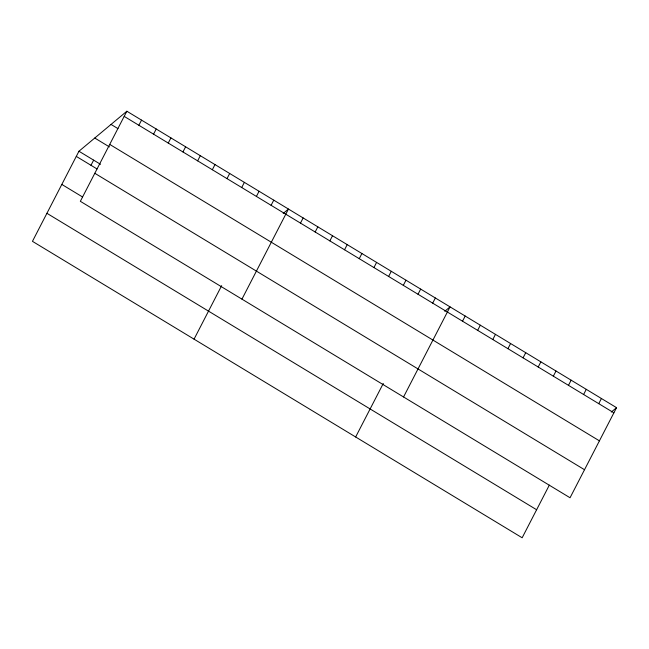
<?xml version="1.0" encoding="UTF-8"?>
<svg xmlns="http://www.w3.org/2000/svg" width="649" height="649" viewBox="0 0 649 649"><rect width="100%" height="100%" fill="white"/><g stroke="black" fill="none" stroke-linecap="round" stroke-linejoin="round"><path stroke-width="0.97" d="M126.847 111.222L80.346 201.312L570.049 497.759L616.55 407.669L126.847 111.222L78.951 151.241L32.45 241.331L522.153 537.778L549.33 485.119M90.974 165.292L93.643 160.133M138.878 125.273L141.539 120.114M153.57 134.165L156.231 129.005M168.261 143.056L170.922 137.904M182.953 151.955L185.614 146.796M197.637 160.847L200.306 155.687M212.328 169.738L214.989 164.586M227.02 178.629L229.681 173.478M241.712 187.529L244.373 182.369M256.404 196.42L259.065 191.26M194.051 339.159L221.666 285.649M271.095 205.311L273.756 200.16M241.947 299.14L288.448 209.051L283.183 213.448M300.479 223.102L303.14 217.942M315.171 231.993L317.832 226.834M329.862 240.884L332.523 235.733M344.554 249.784L347.215 244.624M359.246 258.675L361.907 253.516M373.938 267.566L376.598 262.407M388.621 276.458L391.29 271.306M403.313 285.357L405.974 280.198M418.005 294.248L420.666 289.089M355.652 436.988L383.275 383.478M432.696 303.14L435.357 297.988M403.556 396.969L450.049 306.88L444.784 311.277M462.526 321.198L465.187 316.039M477.664 330.357L480.325 325.206M492.802 339.524L495.463 334.365M507.932 348.683L510.593 343.532M523.07 357.85L525.731 352.691M538.208 367.01L540.868 361.858M553.346 376.177L556.006 371.017M568.483 385.336L571.144 380.184M583.613 394.503L586.274 389.343M598.751 403.662L601.412 398.51M611.285 412.074L616.55 407.669M124.186 116.382L613.889 412.829M111.044 124.43L117.956 128.616M109.722 144.403L599.425 440.858M94.754 138.034L109.446 146.925M78.951 151.241L100.554 164.319M76.29 156.401L97.025 168.951M94.811 173.283L584.522 469.73M61.817 184.421L82.561 196.98M46.915 213.302L536.618 509.749"/></g></svg>
